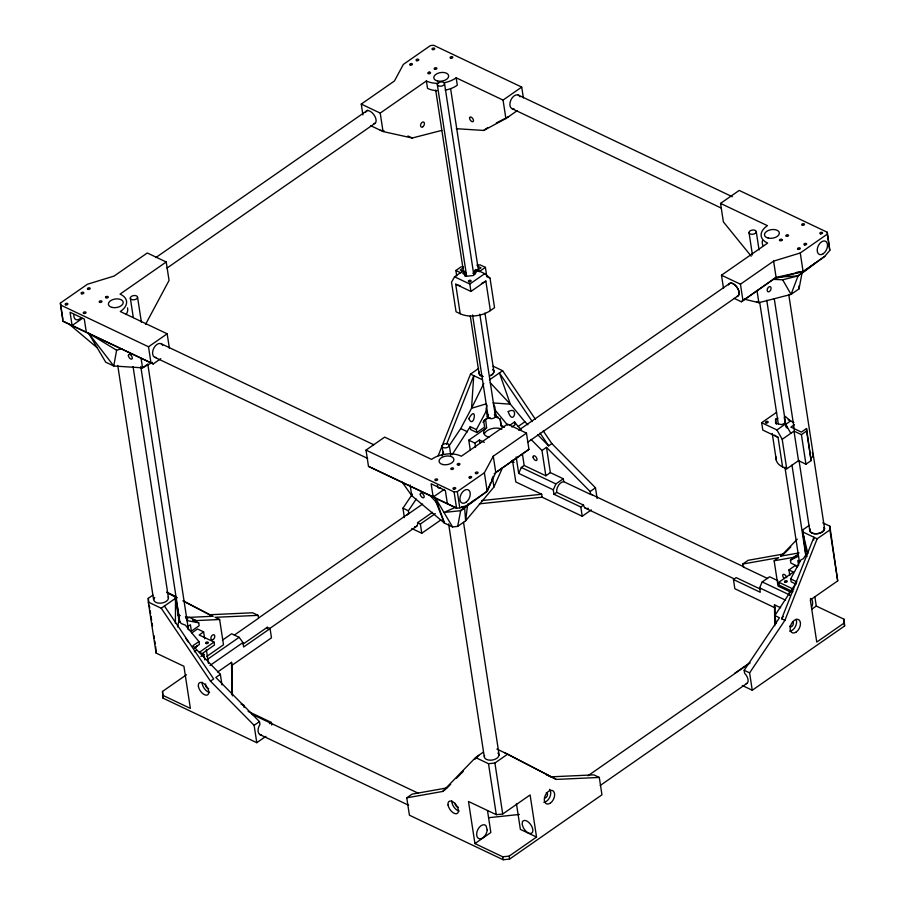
<?xml version="1.0" encoding="UTF-8"?>
<svg xmlns="http://www.w3.org/2000/svg" width="905" height="905" viewBox="0 0 905 905"><rect width="100%" height="100%" fill="white"/><g stroke="black" fill="none" stroke-linecap="round" stroke-linejoin="round"><path stroke-width="1.36" d="M175.412 623.353L175.525 596.384L166.746 592.209M175.412 600.592L175.525 596.384L179.235 618.556M813.753 539.968L813.934 537.253L781.66 618.794L784.895 620.332L817.17 538.78L829.908 529.923L829.851 526.167L822.803 522.819M487.49 488.542L487.195 491.245L460.668 510.692L443.982 512.456L455.272 507.4L456.584 508.203L459.785 507.863L465.543 506.314L487.195 491.245L495.77 472.455L528.95 449.366L526.461 433.122L507.513 424.117L461.335 456.244A20.589 11.867 -8.7 0 0 431.561 459.401L384.67 437.126L366.005 450.102L368.482 466.358L456.584 508.203L454.095 491.958L366.005 450.102M467.681 504.085L465.623 520.85L457.67 526.393L452.534 526.936L444.446 523.101L411.775 495.736L402.239 482.241M121.836 348.685L116.609 350.224L113.77 366.005L142.538 367.837L152.425 362.373M457.67 526.393L460.668 510.692L465.543 506.314L461.697 506.721M744.295 299.159L758.854 302.689L791.061 294.397L799.025 288.865L802.022 273.152L815.824 262.586M177.55 626.927L178.941 620.457L175.547 598.284L161.248 608.239L148.307 602.097L148.262 598.341L152.888 595.117M809.285 525.341L802.611 529.979L805.835 554.867L803.436 558.6L800.812 559.969L790.699 578.906L791.14 581.813L796.061 584.155M751.207 256.194L723.378 221.872L720.55 203.399L739.215 190.423L827.294 232.268L829.806 250.391L824.738 256.375L803.086 271.443L798.04 275.923L791.061 294.397L782.667 279.803L773.04 279.351M438.246 455.656L470.51 374.104L478.621 368.471M441.991 455.894L443.529 452.014M446.606 444.242L473.745 375.643L471.55 408.279L460.702 428.574L449.174 445.746M490.68 482.501L487.195 491.245L484.367 472.783L493.282 456.199L526.461 433.122M491.675 480.001L493.168 476.256M504.402 426.968L501.019 425.35L500.035 418.97L495.997 417.047L494.865 406.922L493.451 404.399M487.037 405.078L486.053 409.162L487.603 417.929L483.632 420.701L484.605 427.092L476.822 432.5L470.679 429.581L470.238 426.674L476.381 429.592L476.822 432.5M553.294 489.82L518.689 473.383L521.314 467.478L524.176 465.487L545.839 475.77L550.364 472.625L563.295 478.768L563.747 481.675A7.5 4.672 -64.6 0 0 556.711 492.365L553.973 494.277L553.294 489.82L555.908 483.915L563.295 478.768M760.585 589.212L736.184 577.628L733.446 579.528L760.279 592.277L759.6 587.831L762.225 581.915L769.612 576.779L777.836 580.693M464.638 507.92L465.623 520.85L493.926 487.037L502.388 468.009M483.813 383.494L471.55 408.279L485.838 403.958M452.115 454.695L470.238 426.674M476.381 429.592L486.494 410.655M465.034 276.274L464.322 271.342L463.19 270.799L454.548 276.806L451.527 282.224L456.052 311.773L460.204 313.752A21.426 12.353 -8.7 0 0 490.374 310.607L494.56 307.7L490.035 278.14L484.718 273.672L476.03 269.543L474.978 270.267L475.51 273.966M495.997 417.047L496.178 416.764A4.57 2.636 -8.7 0 0 494.978 414.32M404.377 517.536L402.951 508.191L412.363 494.175M407.216 514.968A7.5 3.971 55.2 0 1 408.822 513.667L408.381 510.771L416.221 499.096M776.094 623.556L774.872 615.57L796.841 581.825L790.699 578.906M746.218 683.682A7.5 3.971 55.2 0 0 744.611 673.184L744.17 670.288L779.465 617.753L774.872 615.57M781.66 618.794L783.198 616.509M814.839 596.542L816.287 606.056L844.105 619.258L844.603 625.966L752.259 690.232L749.6 672.867L784.895 620.332M145.501 324.476L169.054 280.459L166.226 261.986L147.277 252.981L114.098 276.07L87.468 284.227L60.397 303.062L62.909 321.196L153.25 363.934L160.796 358.674M464.322 271.342L462.727 273.163L466.256 276.285L473.179 275.539L476.562 271.67L474.978 270.267M546.235 774.657L550.828 776.841L593.872 774.872L599.302 777.452L601.961 794.816L509.606 859.071L503.191 859.75L409.411 815.201L406.764 797.837L442.669 791.456L475.566 757.553L483.191 752.247M446.821 788.244L450.69 784.25M456.493 778.266L463.269 771.298M474.876 759.329L478.745 755.347M799.092 552.887L780.845 556.134L797.282 539.188M784.997 552.921L790.8 546.948M528.95 449.366L494.164 473.756M734.215 298.379L741.331 301.761L776.105 277.382L803.086 271.443L800.258 252.97L827.317 234.135L827.294 232.268M741.331 301.761L776.105 277.382L773.617 261.126L800.258 252.97M460.668 510.692L474.458 500.114M824.738 256.375L798.04 275.923L782.667 279.803M362.916 114.924L361.265 104.086L394.433 80.998L403.347 64.425L430.418 45.589L433.631 45.25L521.71 87.095L523.373 97.932M155.841 257.574L367.747 110.127M82.332 318.436L72.095 325.551L70.058 312.259L84.289 319.013L86.326 332.316M166.226 261.986L120.048 294.114A20.589 11.867 -8.7 0 1 120.286 311.524L167.165 333.798L169.393 348.312M361.265 104.086L380.213 113.091L426.379 80.964A20.589 11.867 -8.7 0 0 438.552 83.328M166.972 268.095L375.394 123.069M60.42 304.94L148.511 346.785L167.165 333.798M444.095 82.74A20.589 11.867 -8.7 0 0 456.165 77.807L503.056 100.082L521.71 87.095M147.82 364.161L142.538 367.837L141.101 358.437M456.312 128.691L483.711 130.444L487.942 127.503M483.711 130.444L505.884 118.555L517.241 110.648M456.697 275.867L455.871 270.493L461.03 266.896L463.213 266.67M463.337 267.869L460.238 270.029L466.052 272.79M473.01 273.412L481.03 267.823L477.885 266.33M479.118 271.738L485.397 267.36L486.833 276.772M454.548 276.806L469.797 284.046L484.718 273.672M460.204 313.752L455.679 284.193L470.928 291.444L485.849 281.059L490.374 310.607M489.413 379.896L502.603 370.711L535.432 419.32M187.414 626.826L190.401 624.744L191.374 631.136L199.157 625.728L198.715 622.81L192.561 619.891L196.193 620.581L219.632 619.506L223.501 644.79L206.657 656.51M191.905 632.855L197.482 628.975L203.625 631.894L204.677 638.76M470.272 449.943L468.779 440.192L486.619 427.782L485.623 419.535M468.779 440.192L474.921 443.111L479.379 440.011L484.345 442.364M723.514 288.412L721.5 275.211L767.666 243.083A20.589 11.867 -8.7 0 1 767.44 225.673L720.55 203.399M178.941 620.457L181.181 623.511L185.367 625.14L198.953 641.566L192.901 645.774L220.356 674.293L221.985 684.927M194.36 647.991L199.405 644.473L198.953 641.566M194.36 651.781L196.589 650.22M509.47 425.497L514.526 421.99L518.203 426.436L524.889 421.775L527.864 424.784M202.098 653.636L214.485 645.016L214.044 642.064L199.394 652.256L203.919 654.406L204.756 659.903M518.701 430.226L729.453 283.582M222.381 640.186L231.646 633.749L239.146 637.312L242.947 642.539L243.637 646.996L270.063 628.602L271.477 637.821L231.985 665.288L232.393 695.877M200.887 656.51L203.919 654.406M258.615 617.968L407.985 514.029M234.395 635.05L258.525 618.251L258.083 615.355L252.642 612.775L209.609 614.744L183.432 601.146M408.822 513.667L422.612 504.074M444.31 489.334L433.167 497.083L431.131 483.79L445.362 490.544L447.398 503.847M721.5 275.211L740.448 284.215L773.617 261.126M207.347 659.44L239.146 637.312M265.878 736.365L256.782 742.7L163.013 698.14L162.504 691.443L186.464 674.768M527.513 442.364L738.254 295.709M454.095 491.958L457.308 491.607L484.367 472.783M210.017 665.458L242.947 642.539M243.151 644.066L267.28 627.278L270.063 628.602M414.547 526.676A7.5 3.971 55.2 0 0 417.578 522.694L432.522 512.298M269.747 628.489L416.798 526.156M417.578 522.694L420.361 524.018L435.305 513.621M217.641 672.008L231.533 662.336L231.985 665.288M411.82 528.509L421.775 533.237L440.95 519.889M161.248 608.239L210.48 681.16L213.671 678.942L164.427 606.022M220.356 674.293L215.831 677.438L259.475 721.613L259.916 724.509A7.5 4.672 -64.6 0 0 261.522 734.996M545.839 475.77L541.971 450.498L546.496 447.353L590.139 491.517L590.58 494.424A7.5 4.672 -64.6 0 1 592.832 495.307M537.762 434.807L548.656 445.837L551.846 443.62L595.49 487.795L597.119 498.485M256.782 742.7L254.124 725.335L259.475 721.613M590.139 491.517L595.49 487.795M269.475 723.672L271.296 722.394L271.704 725.029M553.973 494.277L580.818 507.026L583.555 505.114A7.5 4.672 -64.6 0 0 588.318 508.282M479.379 503.836L542.129 497.196L582.22 516.246L591.316 509.911M794.352 424.728L790.913 427.115L801.389 432.092L806.547 428.506L811.106 460.611L805.948 464.197L798.515 460.668L786.728 468.858L782.576 466.89L778.051 437.341L762.802 430.09L761.671 422.703L776.592 412.318M761.671 422.703L776.92 429.943L785.551 423.936L790.8 433.325M786.728 468.858L782.203 439.31L793.99 431.108L801.423 434.649L805.948 464.197M801.423 434.649L806.581 431.052L806.547 428.506M811.072 458.054L810.586 458.394L811.14 458.088A7.5 4.321 -8.7 0 0 812.249 452.715M406.764 797.837L412.103 794.115L446.629 787.972M767.61 578.521L743.209 566.926L742.767 564.03L748.118 560.308L784.024 553.917L780.845 556.134M442.669 791.456L445.848 789.239M790.766 592.13L778.017 586.067L774.148 560.795L778.673 557.65L742.767 564.03M475.566 757.553L488.496 763.707L494.911 763.017L507.648 754.159L556.27 779.42L599.302 777.452M774.148 560.795L793.708 557.31L798.165 554.211M789.782 575.41L788.945 569.912L794.997 565.704L797.407 566.847M792.916 591.689L779.273 585.207L778.82 582.254L793.47 572.062L788.945 569.912M792.588 590.094L789.239 592.424L789.658 595.173M502.716 814.002L530.104 794.941L536.541 837.057L509.164 856.119L502.739 856.797L474.933 843.584L468.485 801.468L496.302 814.681L502.716 814.002L494.911 763.017M829.851 526.167L837.702 580.897L810.326 599.958L816.763 642.075L844.15 623.013L844.105 619.258M474.933 843.584L490.849 832.51L487.524 810.767M811.74 609.212L816.287 606.056M734.679 673.331L749.612 662.935M587.945 775.766L750.053 662.969M600.23 785.483L747.281 683.151M203.625 631.894L199.168 634.993L214.044 642.064M511.936 427.002L514.968 424.898L514.526 421.99M797.667 566.281L790.891 563.068L790.438 560.15L796.502 555.942L793.708 557.31M496.347 122.967L508.621 116.643M790.438 560.15L798.459 556.202M785.551 423.936L784.42 423.393L781.603 424.649L775.596 423.246L775.574 419.196L777.961 418.133M370.779 125.727L383.041 131.553L412.216 138.013L441.731 130.411M774.51 278.683L803.086 271.443L796.23 272.45M476.878 265.222L480.159 264.871L485.397 267.36M481.72 500.589L541.676 494.243L542.129 497.196M488.689 817.701L519.357 814.455M778.673 277.088L798.04 275.923M185.48 616.61L189.405 617.357L212.845 616.282L182.934 600.739M258.083 615.355L215.039 617.323L219.632 619.506M493.021 402.929L510.33 404.173L524.889 421.775M177.651 615.106L180.265 615.604M186.645 620.491L198.715 622.81M380.27 130.241L384.252 131.021M186.057 618.522L187.935 618.726L185.604 617.504M190.751 630.921L191.374 631.136M368.482 466.358L455.272 507.4M241.273 704.214L243.773 705.199L244.112 707.427M62.909 321.196L153.25 363.934M518.203 95.014L732.292 196.724M512.128 108.724L721.127 208.003M407.917 135.976L412.216 138.013M756.716 301.67L758.854 302.689L757.01 290.596M487.546 276.964L490.035 278.14M788.142 419.762L793.877 422.477M455.871 270.493L460.826 272.846M493.202 366.242L502.603 370.711M470.51 374.104L482.535 379.817M817.17 538.78L802.644 531.88L807.837 553.6M799.839 561.383L797.814 560.421L798.595 565.535M500.273 419.026L501.37 426.221L503.791 427.364M460.702 428.574L467.5 431.798M778.82 582.254L793.696 589.325M591.022 494.254L743.955 566.903M563.747 481.675L590.58 494.424M511.495 461.256L514.029 462.466M521.314 467.478L555.908 483.915M762.225 581.915L789.409 594.834M759.6 587.831L785.551 600.162M556.711 492.365L583.555 505.114M584.947 507.965L734.057 578.793M541.676 494.243L515.805 481.946L512.479 460.215M774.771 625.694L774.499 604.845L780.653 607.764M775.133 621.701L774.952 607.798L734.849 588.748L733.446 579.528M160.92 343.629L373.742 444.728M154.846 357.339L367.668 458.439M402.951 508.191L408.381 510.771M744.17 670.288L749.6 672.867M742.304 685.504L752.259 690.232M496.89 749.046L507.648 754.159M209.609 614.744L212.845 616.282M556.27 779.42L504.413 752.621M189.405 617.357L196.193 620.581M148.307 602.097L156.113 653.082L183.919 666.284L190.367 708.4L162.561 695.187M536.541 837.057L520.375 829.376L516.427 803.572M241.307 704.022L243.773 705.199M248.117 711.387L271.296 722.394M251.567 714.056L418.517 793.357M259.52 734.419L408.619 805.246M166.724 592.311L176.701 597.492M167.233 592.718L177.199 597.9M88.577 333.198L113.77 366.005L105.693 362.17L88.577 333.198L116.609 350.224M785.891 425.769L786.615 426.244A4.57 2.636 -8.7 0 1 787.101 428.212M185.48 637.98L188.24 641.984M68.712 323.775L97.129 347.69M476.03 269.543L478.134 271.319M433.393 496.019L435.418 497.976L452.534 526.936M518.203 426.436L521.167 429.434M531.077 439.468L541.971 450.498M210.48 681.16L254.124 725.335M490.216 382.713L510.33 404.173L499.424 372.928L532.242 421.538M429.456 494.854L435.961 501.936L444.446 523.101L435.418 497.976L435.961 501.936M494.888 409.773L507.615 425.169M543.249 430.893L551.846 443.62M540.059 433.11L548.656 445.837M776.92 429.943L782.203 439.31M806.027 554.052L806.977 556.688M516.167 456.901L518.689 473.383M148.511 346.785L150.999 363.041M827.317 234.135L829.806 250.391M829.908 529.923L837.702 580.897M844.15 623.013L844.603 625.966M788.741 294.464L824.579 528.667M806.581 431.052L811.106 460.611M774.284 298.831L794.341 429.875M799.036 460.543L809.704 530.24M793.99 431.108L798.515 460.668M802.611 529.979L806.004 552.14M756.275 231.771A3.654 2.104 -8.7 0 1 750.856 234.18A3.654 2.104 -8.7 0 1 750.799 230.504A3.654 2.104 -8.7 0 1 756.275 231.771L759.057 249.927M766.75 300.211L786.196 427.341M791.977 465.057L805.869 555.862M749.012 232.54L752.428 254.882M759.702 302.383L778.3 423.913M784.929 467.218L799.466 562.22M775.574 419.196L776.32 424.151M772.237 433.495L776.343 460.362M740.448 284.215L742.937 300.471M774.499 604.845L774.952 607.798M580.818 507.026L582.22 516.246M503.056 100.082L505.884 118.555M546.496 447.353L550.364 472.625M522.468 454.333L524.176 465.487M456.165 77.807L457.297 85.194A20.589 11.867 -8.7 0 1 445.226 90.127M450.6 88.588L478.338 269.814M484.944 313.028L493.904 371.57M444.547 83.679A3.654 2.104 -8.7 0 1 439.129 86.088A3.654 2.104 -8.7 0 1 439.072 82.423A3.654 2.104 -8.7 0 1 444.547 83.679L473.835 275.063M479.82 314.171L495.42 416.153M469.797 284.046L470.928 291.444M437.285 84.448L466.573 275.833M472.557 314.94L488.157 416.922M493.282 456.199L495.77 472.455M435.712 90.161L463.451 271.387M470.272 315.992L479.017 373.154M492.49 477.636L493.926 487.037M426.379 80.964L427.511 88.351A20.589 11.867 -8.7 0 0 436.957 90.681M479.379 440.011L479.831 442.964M474.921 443.111L475.555 447.228M463.518 522.309L499.141 755.121M457.308 491.607L459.785 507.863M449.31 445.362A3.654 2.104 -8.7 0 1 443.88 447.783A3.654 2.104 -8.7 0 1 443.835 444.106A3.654 2.104 -8.7 0 1 449.31 445.362L450.803 455.147M509.164 856.119L509.606 859.071M442.047 446.131L443.326 454.514M488.496 763.707L496.302 814.681M502.739 856.797L503.191 859.75M448.631 523.893L484.266 756.693M380.213 113.091L383.041 131.553M420.361 524.018L421.775 533.237M410.135 484.99L411.775 495.736M206.351 649.756L208.455 663.501M137.571 297.281A3.654 2.104 -8.7 0 1 132.153 299.691A3.654 2.104 -8.7 0 1 132.107 296.014A3.654 2.104 -8.7 0 1 137.571 297.281L141.429 322.429M147.832 364.33L188.455 629.756M130.32 298.05L133.307 317.61M140.784 366.502L179.903 622.142M133.058 366.615L168.466 598.024M117.741 365.405L153.578 599.608M148.262 598.341L148.895 602.481M149.314 605.23L149.732 607.99M150.162 610.751L150.581 613.5M150.999 616.26L151.633 620.389M152.051 623.149L152.481 625.898M153.952 635.548L154.37 638.297M154.8 641.057L155.219 643.817M155.637 646.566L156.113 653.082M162.504 691.443L163.013 698.14M60.397 303.062L62.886 319.318M798.991 285.856L799.025 288.865M231.533 662.336L231.952 694.316M485.849 281.059A21.426 12.353 -8.7 0 1 481.46 283.503M460.113 285.731A21.426 12.353 -8.7 0 1 455.679 284.193M492.874 369.5A7.5 4.321 -8.7 0 1 490.239 375.733A7.364 4.242 -8.7 0 0 492.863 369.602M482.795 376.525A7.5 4.321 -8.7 0 1 479.254 372M482.953 376.491A7.364 4.242 -8.7 0 1 479.254 373.188M782.576 466.89A21.426 12.353 -8.7 0 1 776.286 457.104M778.051 437.341A21.426 12.353 -8.7 0 1 774.601 435.124M728.797 284.442A7.5 3.971 55.2 0 1 736.942 287.145A7.5 3.971 55.2 0 1 737.304 296.15M156.067 357.543A7.5 4.672 -64.6 0 1 153.963 347.882A7.5 4.672 -64.6 0 1 162.685 345.405M440.52 487.557A3.756 2.33 -64.6 0 1 437.409 485.499M127.526 307.926A20.589 11.867 -8.7 0 1 126.123 314.442M81.179 317.791A7.319 4.559 -64.6 0 1 73.825 314.895M514.029 108.849A7.5 4.661 -64.6 0 1 511.031 99.708A7.5 4.661 -64.6 0 1 519.968 96.79M365.507 112.514A7.5 3.971 55.2 0 1 373.856 114.664A7.5 3.971 55.2 0 1 373.641 123.725M728.525 284.962A7.5 3.971 55.2 0 1 736.421 286.523A7.5 3.971 55.2 0 1 737.496 296.048M763.039 245.583A20.589 11.867 -8.7 0 1 762.406 240.809M168.16 597.006A7.364 4.242 -8.7 0 1 160.219 603.194A7.364 4.242 -8.7 0 1 154.766 597.402M824.319 527.57A7.5 4.321 -8.7 0 1 817.192 533.803A7.5 4.321 -8.7 0 1 809.941 529.086M197.188 645.423A10.521 6.064 -8.7 0 1 194.518 648.444M267.28 627.278A7.5 3.971 55.2 0 1 267.337 628.76M209.598 692.495A7.319 3.88 55.2 0 1 202.143 682.246M208.648 688.524A2.749 1.448 55.2 0 1 206.046 686.759A2.749 1.448 55.2 0 1 205.763 683.931M187.957 628.749A3.654 2.104 -8.7 0 1 188.319 629.213M488.904 437.149A10.521 6.064 -8.7 0 1 486.732 436.414L485.057 435.328A10.521 6.064 -8.7 0 1 486.619 427.782M501.37 426.221A10.521 6.064 -8.7 0 1 503.056 427.307M483.055 422.431A10.102 5.826 -8.7 0 1 490.103 417.533M495.284 416.99A10.102 5.826 -8.7 0 1 497.716 417.318M487.252 417.013A4.57 2.636 -8.7 0 1 488.553 414.999M495.397 416.741A10.521 6.064 -8.7 0 1 497.92 417.092M484.401 433.755A10.521 6.064 -8.7 0 1 501.823 429.174M494.334 414.762A3.654 2.104 -8.7 0 1 492.761 418.483A3.654 2.104 -8.7 0 1 488.281 416.357M497.908 753.051A7.364 4.242 -8.7 0 1 492.614 759.996A7.364 4.242 -8.7 0 1 484.537 755.505M546.258 792.78A2.749 1.708 -64.6 0 1 547.31 795.653A2.749 1.708 -64.6 0 1 544.482 797.871M459.231 811.084A7.319 3.88 55.2 0 1 451.787 800.835M549.55 789.33A7.319 4.559 -64.6 0 1 549.833 797.034A7.319 4.559 -64.6 0 1 543.826 802.249M458.281 807.124A2.749 1.448 55.2 0 1 456.109 805.936A2.749 1.448 55.2 0 1 455.057 803.278M784.511 578.634A2.749 1.448 55.2 0 1 782.723 575.444A2.749 1.448 55.2 0 1 784.522 574.607A2.749 1.448 55.2 0 1 786.626 577.662M810.405 598.476A7.5 4.672 -64.6 0 1 811.717 607.04M824.082 527.547A7.364 4.242 -8.7 0 1 817.102 533.678A7.364 4.242 -8.7 0 1 809.975 529.052M796.106 619.348A7.319 4.559 -64.6 0 1 795.235 626.837A7.319 4.559 -64.6 0 1 789.658 631.192M792.531 621.792A2.749 1.708 -64.6 0 1 792.667 625.559A2.749 1.708 -64.6 0 1 789.658 626.158M468.835 418.619C474.243 430.361 477.806 402.951 468.835 418.619M508.203 411.617C513.124 427.149 519.64 405.282 508.203 411.617M487.218 829.84L486.924 831.661A7.5 4.672 -64.6 0 1 479.288 838.754A7.5 4.672 -64.6 0 1 477.863 829.478A7.5 4.672 -64.6 0 1 485.996 825.609L487.218 829.84M782.169 239.859L782.124 240.074A1.369 0.792 -8.7 0 1 780.461 240.821A1.369 0.792 -8.7 0 1 779.488 239.949A1.369 0.792 -8.7 0 1 781.151 239.203L781.479 239.248A1.369 0.792 -8.7 0 1 782.169 239.87M105.602 297.145L105.557 297.338A1.369 0.792 -8.7 0 0 106.247 297.971L106.575 298.017A1.369 0.792 -8.7 0 0 108.238 297.27A1.369 0.792 -8.7 0 0 107.265 296.399A1.369 0.792 -8.7 0 0 105.602 297.145M522.445 821.751L522.196 824.432L523.373 827.804A7.5 3.971 55.2 0 0 531.62 833.222A7.5 3.971 55.2 0 0 530.206 823.935A7.5 3.971 55.2 0 0 522.445 821.751M767.542 288.593L767.304 289.261A2.749 1.708 -64.6 0 0 768.232 291.783A2.749 1.708 -64.6 0 0 770.721 289.849L770.947 289.181A2.749 1.708 -64.6 0 0 770.019 286.647A2.749 1.708 -64.6 0 0 767.542 288.593M785.291 416.447L784.239 417.182L785.37 424.615L790.642 420.949L785.291 416.447M429.162 72.162L428.812 72.242A1.369 0.792 -8.7 0 0 427.861 73.316A1.369 0.792 -8.7 0 0 429.536 73.701A1.369 0.792 -8.7 0 0 430.486 72.626L430.339 72.434A1.369 0.792 -8.7 0 0 429.162 72.162M458.914 464.978L458.564 465.034A1.369 0.792 -8.7 0 1 457.376 464.774L457.24 464.593A1.369 0.792 -8.7 0 1 458.19 463.518A1.369 0.792 -8.7 0 1 459.864 463.903A1.369 0.792 -8.7 0 1 458.914 464.978M469.084 281.806A1.369 0.792 -8.7 0 0 471.12 280.901A1.369 0.792 -8.7 0 0 469.073 280.437A1.369 0.792 -8.7 0 0 469.084 281.806M437.568 80.998A7.5 4.321 -8.7 0 0 448.688 76.043A7.5 4.321 -8.7 0 0 437.466 73.452A7.5 4.321 -8.7 0 0 437.568 80.998M766.139 422.918A1.369 0.792 -8.7 0 0 768.175 422.013A1.369 0.792 -8.7 0 0 766.116 421.549A1.369 0.792 -8.7 0 0 766.139 422.918M442.805 464.537A7.5 4.321 -8.7 0 0 453.925 459.582A7.5 4.321 -8.7 0 0 442.715 457.002A7.5 4.321 -8.7 0 0 442.805 464.537M420.282 494.492A2.749 1.448 55.2 0 0 423.483 497.784A2.749 1.448 55.2 0 0 422.895 493.949A2.749 1.448 55.2 0 0 420.282 494.492M465.985 502.332A7.319 4.559 -64.6 0 0 469.05 490.386A7.319 4.559 -64.6 0 0 460.215 496.528A7.319 4.559 -64.6 0 0 465.985 502.332M451.505 469.435A1.369 0.792 -8.7 0 0 453.541 468.53A1.369 0.792 -8.7 0 0 451.493 468.055A1.369 0.792 -8.7 0 0 451.505 469.435M435.588 480.51A1.369 0.792 -8.7 0 0 437.624 479.605A1.369 0.792 -8.7 0 0 435.565 479.13A1.369 0.792 -8.7 0 0 435.588 480.51M453.699 489.119A1.369 0.792 -8.7 0 0 455.724 488.214A1.369 0.792 -8.7 0 0 453.677 487.738A1.369 0.792 -8.7 0 0 453.699 489.119M469.616 478.032A1.369 0.792 -8.7 0 0 471.652 477.127A1.369 0.792 -8.7 0 0 469.605 476.664A1.369 0.792 -8.7 0 0 469.616 478.032M475.985 473.609A1.369 0.792 -8.7 0 0 478.021 472.704A1.369 0.792 -8.7 0 0 475.973 472.229A1.369 0.792 -8.7 0 0 475.985 473.609M112.13 307.44A7.5 4.321 -8.7 0 0 123.25 302.496A7.5 4.321 -8.7 0 0 112.028 299.906A7.5 4.321 -8.7 0 0 112.13 307.44M128.408 355.835A2.749 1.448 55.2 0 0 131.61 359.138A2.749 1.448 55.2 0 0 131.021 355.292A2.749 1.448 55.2 0 0 128.408 355.835M99.878 302.394A1.369 0.792 -8.7 0 0 101.914 301.489A1.369 0.792 -8.7 0 0 99.855 301.014A1.369 0.792 -8.7 0 0 99.878 302.394M83.95 313.469A1.369 0.792 -8.7 0 0 85.986 312.564A1.369 0.792 -8.7 0 0 83.939 312.089A1.369 0.792 -8.7 0 0 83.95 313.469M65.85 304.872A1.369 0.792 -8.7 0 0 67.875 303.967A1.369 0.792 -8.7 0 0 65.827 303.492A1.369 0.792 -8.7 0 0 65.85 304.872M81.767 293.786A1.369 0.792 -8.7 0 0 83.803 292.881A1.369 0.792 -8.7 0 0 81.744 292.406A1.369 0.792 -8.7 0 0 81.767 293.786M88.136 289.362A1.369 0.792 -8.7 0 0 90.172 288.446A1.369 0.792 -8.7 0 0 88.113 287.982A1.369 0.792 -8.7 0 0 88.136 289.362M469.582 118.431A2.749 1.448 55.2 0 0 472.783 121.734A2.749 1.448 55.2 0 0 472.195 117.899A2.749 1.448 55.2 0 0 469.582 118.431M422.827 126.768A2.749 1.708 -64.6 0 0 423.97 122.288A2.749 1.708 -64.6 0 0 420.655 124.596A2.749 1.708 -64.6 0 0 422.827 126.768M434.864 69.289A1.369 0.792 -8.7 0 0 436.9 68.384A1.369 0.792 -8.7 0 0 434.853 67.909A1.369 0.792 -8.7 0 0 434.864 69.289M450.792 58.214A1.369 0.792 -8.7 0 0 452.817 57.309A1.369 0.792 -8.7 0 0 450.769 56.834A1.369 0.792 -8.7 0 0 450.792 58.214M432.681 49.605A1.369 0.792 -8.7 0 0 434.717 48.7A1.369 0.792 -8.7 0 0 432.658 48.237A1.369 0.792 -8.7 0 0 432.681 49.605M416.764 60.692A1.369 0.792 -8.7 0 0 418.789 59.787A1.369 0.792 -8.7 0 0 416.741 59.311A1.369 0.792 -8.7 0 0 416.764 60.692M410.395 65.115A1.369 0.792 -8.7 0 0 412.42 64.21A1.369 0.792 -8.7 0 0 410.372 63.746A1.369 0.792 -8.7 0 0 410.395 65.115M768.243 238.083A7.5 4.321 -8.7 0 0 779.363 233.128A7.5 4.321 -8.7 0 0 768.141 230.549A7.5 4.321 -8.7 0 0 768.243 238.083M823.267 253.717A7.319 4.559 -64.6 0 0 826.322 241.782A7.319 4.559 -64.6 0 0 817.498 247.925A7.319 4.559 -64.6 0 0 823.267 253.717M786.502 236.329A1.369 0.792 -8.7 0 0 788.538 235.424A1.369 0.792 -8.7 0 0 786.479 234.961A1.369 0.792 -8.7 0 0 786.502 236.329M802.418 225.255A1.369 0.792 -8.7 0 0 804.455 224.35A1.369 0.792 -8.7 0 0 802.407 223.874A1.369 0.792 -8.7 0 0 802.418 225.255M820.53 233.852A1.369 0.792 -8.7 0 0 822.566 232.947A1.369 0.792 -8.7 0 0 820.507 232.483A1.369 0.792 -8.7 0 0 820.53 233.852M804.613 244.938A1.369 0.792 -8.7 0 0 806.638 244.033A1.369 0.792 -8.7 0 0 804.59 243.558A1.369 0.792 -8.7 0 0 804.613 244.938M798.244 249.373A1.369 0.792 -8.7 0 0 800.269 248.468A1.369 0.792 -8.7 0 0 798.221 247.993A1.369 0.792 -8.7 0 0 798.244 249.373M213.184 639.507A2.749 1.708 -64.6 0 0 214.327 635.027A2.749 1.708 -64.6 0 0 211.023 637.335A2.749 1.708 -64.6 0 0 213.184 639.507M206.306 643.568A1.369 0.792 -8.7 0 0 208.342 642.663A1.369 0.792 -8.7 0 0 206.283 642.188A1.369 0.792 -8.7 0 0 206.306 643.568M198.387 686.352A7.319 3.88 55.2 0 0 206.928 695.153A7.319 3.88 55.2 0 0 205.367 684.915A7.319 3.88 55.2 0 0 198.387 686.352M533.102 457.217A2.749 1.448 55.2 0 0 536.314 460.521A2.749 1.448 55.2 0 0 535.726 456.686A2.749 1.448 55.2 0 0 533.102 457.217M550.376 803.108A7.319 4.559 -64.6 0 0 553.43 791.174A7.319 4.559 -64.6 0 0 544.606 797.316A7.319 4.559 -64.6 0 0 550.376 803.108M448.032 804.941A7.319 3.88 55.2 0 0 456.573 813.742A7.319 3.88 55.2 0 0 455 803.504A7.319 3.88 55.2 0 0 448.032 804.941M785.212 582.266A1.369 0.792 -8.7 0 0 787.248 581.361A1.369 0.792 -8.7 0 0 785.189 580.886A1.369 0.792 -8.7 0 0 785.212 582.266M796.208 632.052A7.319 4.559 -64.6 0 0 799.262 620.117A7.319 4.559 -64.6 0 0 790.438 626.26A7.319 4.559 -64.6 0 0 796.208 632.052"/></g></svg>
